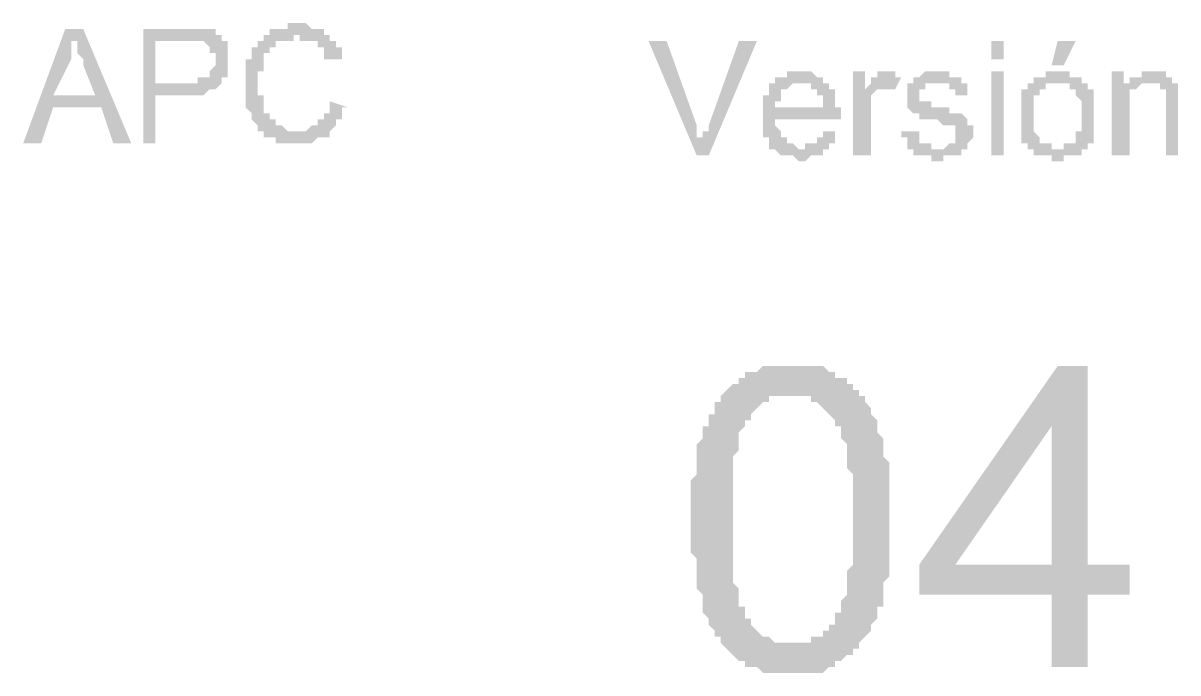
# Model space of a CAD drawing. Header units: inches. Extents: x 17 to 643, y -49 to 16.
# Drawn here: x 632.14 to 633.649, y -48.819 to -47.97 of the extents above; entities that cross this region are included whole.
import ezdxf

# ---------------------------------------------------------------- set-up
doc = ezdxf.new("R2010")
doc.units = ezdxf.units.IN
doc.header["$MEASUREMENT"] = 0
doc.layers.add('PDF_Rellenos sólidos', color=7, linetype='Continuous')

msp = doc.modelspace()

# ---------------------------------------------------------------- hatches: boundary and pattern name
at = {"layer": 'PDF_Rellenos sólidos', "transparency": 33554559}
for points in [[(632.541, -48.0721), (632.5646, -48.08), (632.5568, -48.08), (632.5568, -48.08), (632.5568, -48.08), (632.5568, -48.0878), (632.5568, -48.0878), (632.5568, -48.0878), (632.5568, -48.0957), (632.5568, -48.0957), (632.5568, -48.0957), (632.5568, -48.0957), (632.5489, -48.0957), (632.5489, -48.1036), (632.5489, -48.1036), (632.5489, -48.1036), (632.5489, -48.1036), (632.5489, -48.1036), (632.541, -48.1114), (632.541, -48.1114), (632.541, -48.1114), (632.541, -48.1114), (632.541, -48.1114), (632.541, -48.1114), (632.541, -48.1193), (632.5332, -48.1193), (632.5332, -48.1193), (632.5332, -48.1193), (632.5332, -48.1193), (632.5253, -48.1193), (632.5253, -48.1193), (632.5253, -48.1193), (632.5253, -48.1193), (632.5175, -48.1272), (632.5175, -48.1272), (632.5175, -48.1272), (632.5175, -48.1272), (632.5096, -48.1272), (632.5096, -48.1272), (632.5096, -48.1272), (632.5096, -48.1272), (632.5017, -48.1272), (632.5017, -48.1272), (632.5017, -48.1272), (632.5017, -48.1272), (632.4939, -48.1272), (632.4939, -48.1272), (632.4939, -48.1272), (632.486, -48.1272), (632.486, -48.1272), (632.486, -48.1272), (632.486, -48.1272), (632.4782, -48.1272), (632.4782, -48.1272), (632.4782, -48.1272), (632.4782, -48.1272), (632.4703, -48.1272), (632.4703, -48.1193), (632.4703, -48.1193), (632.4703, -48.1193), (632.4624, -48.1193), (632.4624, -48.1193), (632.4624, -48.1193), (632.4624, -48.1193), (632.4624, -48.1193), (632.4546, -48.1193), (632.4546, -48.1114), (632.4546, -48.1114), (632.4546, -48.1114), (632.4546, -48.1114), (632.4467, -48.1114), (632.4467, -48.1114), (632.4467, -48.1036), (632.4467, -48.1036), (632.4467, -48.1036), (632.4467, -48.1036), (632.4467, -48.1036), (632.4389, -48.0957), (632.4389, -48.0957), (632.4389, -48.0957), (632.4389, -48.0957), (632.4389, -48.0878), (632.4389, -48.0878), (632.4389, -48.0878), (632.4389, -48.0878), (632.431, -48.08), (632.431, -48.08), (632.431, -48.08), (632.431, -48.08), (632.431, -48.0721), (632.431, -48.0721), (632.431, -48.0721), (632.431, -48.0721), (632.431, -48.0643), (632.431, -48.0643), (632.431, -48.0643), (632.431, -48.0643), (632.431, -48.0564), (632.431, -48.0564), (632.431, -48.0564), (632.431, -48.0485), (632.431, -48.0485), (632.431, -48.0485), (632.431, -48.0485), (632.431, -48.0407), (632.431, -48.0407), (632.431, -48.0407), (632.431, -48.0407), (632.431, -48.0328), (632.431, -48.0328), (632.431, -48.0328), (632.431, -48.0328), (632.431, -48.025), (632.431, -48.025), (632.431, -48.025), (632.431, -48.025), (632.431, -48.0171), (632.431, -48.0171), (632.431, -48.0171), (632.4389, -48.0171), (632.4389, -48.0092), (632.4389, -48.0092), (632.4389, -48.0092), (632.4389, -48.0092), (632.4389, -48.0092), (632.4389, -48.0014), (632.4389, -48.0014), (632.4389, -48.0014), (632.4467, -48.0014), (632.4467, -47.9935), (632.4467, -47.9935), (632.4467, -47.9935), (632.4467, -47.9935), (632.4467, -47.9935), (632.4546, -47.9935), (632.4546, -47.9857), (632.4546, -47.9857), (632.4546, -47.9857), (632.4546, -47.9857), (632.4624, -47.9857), (632.4624, -47.9857), (632.4624, -47.9778), (632.4624, -47.9778), (632.4703, -47.9778), (632.4703, -47.9778), (632.4703, -47.9778), (632.4703, -47.9778), (632.4782, -47.9778), (632.4782, -47.9778), (632.4782, -47.9778), (632.4782, -47.9778), (632.486, -47.9778), (632.486, -47.9778), (632.486, -47.9699), (632.486, -47.9699), (632.4939, -47.9699), (632.4939, -47.9699), (632.4939, -47.9699), (632.4939, -47.9699), (632.5017, -47.9699), (632.5017, -47.9699), (632.5017, -47.9699), (632.5017, -47.9699), (632.5096, -47.9699), (632.5096, -47.9699), (632.5096, -47.9699), (632.5096, -47.9699), (632.5175, -47.9778), (632.5175, -47.9778), (632.5175, -47.9778), (632.5175, -47.9778), (632.5253, -47.9778), (632.5253, -47.9778), (632.5253, -47.9778), (632.5253, -47.9778), (632.5332, -47.9778), (632.5332, -47.9778), (632.5332, -47.9778), (632.5332, -47.9857), (632.5332, -47.9857), (632.541, -47.9857), (632.541, -47.9857), (632.541, -47.9857), (632.541, -47.9857), (632.541, -47.9857), (632.541, -47.9935), (632.5489, -47.9935), (632.5489, -47.9935), (632.5489, -47.9935), (632.5489, -47.9935), (632.5489, -48.0014), (632.5489, -48.0014), (632.5489, -48.0014), (632.5568, -48.0014), (632.5568, -48.0092), (632.5568, -48.0092), (632.5568, -48.0092), (632.5568, -48.0092), (632.5568, -48.0171), (632.5568, -48.0171), (632.5568, -48.0171), (632.541, -48.0171), (632.541, -48.0171), (632.541, -48.0171), (632.5332, -48.0171), (632.5332, -48.0092), (632.5332, -48.0092), (632.5332, -48.0092), (632.5332, -48.0092), (632.5332, -48.0014), (632.5332, -48.0014), (632.5253, -48.0014), (632.5253, -48.0014), (632.5253, -48.0014), (632.5253, -48.0014), (632.5253, -47.9935), (632.5253, -47.9935), (632.5175, -47.9935), (632.5175, -47.9935), (632.5175, -47.9935), (632.5175, -47.9935), (632.5175, -47.9935), (632.5096, -47.9935), (632.5096, -47.9935), (632.5096, -47.9935), (632.5017, -47.9935), (632.5017, -47.9857), (632.5017, -47.9857), (632.5017, -47.9857), (632.4939, -47.9857), (632.4939, -47.9857), (632.4939, -47.9935), (632.4939, -47.9935), (632.486, -47.9935), (632.486, -47.9935), (632.486, -47.9935), (632.4782, -47.9935), (632.4782, -47.9935), (632.4782, -47.9935), (632.4782, -47.9935), (632.4782, -47.9935), (632.4703, -47.9935), (632.4703, -47.9935), (632.4703, -48.0014), (632.4703, -48.0014), (632.4703, -48.0014), (632.4624, -48.0014), (632.4624, -48.0014), (632.4624, -48.0014), (632.4624, -48.0092), (632.4624, -48.0092), (632.4624, -48.0092), (632.4546, -48.0092), (632.4546, -48.0092), (632.4546, -48.0171), (632.4546, -48.0171), (632.4546, -48.0171), (632.4546, -48.0171), (632.4546, -48.025), (632.4546, -48.025), (632.4546, -48.025), (632.4546, -48.025), (632.4546, -48.0328), (632.4546, -48.0328), (632.4467, -48.0328), (632.4467, -48.0328), (632.4467, -48.0407), (632.4467, -48.0407), (632.4467, -48.0407), (632.4467, -48.0407), (632.4467, -48.0485), (632.4467, -48.0485), (632.4467, -48.0485), (632.4467, -48.0564), (632.4467, -48.0564), (632.4467, -48.0564), (632.4467, -48.0564), (632.4467, -48.0643), (632.4467, -48.0643), (632.4546, -48.0643), (632.4546, -48.0643), (632.4546, -48.0721), (632.4546, -48.0721), (632.4546, -48.0721), (632.4546, -48.0721), (632.4546, -48.08), (632.4546, -48.08), (632.4546, -48.08), (632.4546, -48.08), (632.4546, -48.08), (632.4546, -48.0878), (632.4546, -48.0878), (632.4624, -48.0878), (632.4624, -48.0878), (632.4624, -48.0957), (632.4624, -48.0957), (632.4624, -48.0957), (632.4624, -48.0957), (632.4703, -48.0957), (632.4703, -48.1036), (632.4703, -48.1036), (632.4703, -48.1036), (632.4703, -48.1036), (632.4703, -48.1036), (632.4782, -48.1036), (632.4782, -48.1036), (632.4782, -48.1036), (632.4782, -48.1036), (632.486, -48.1114), (632.486, -48.1114), (632.486, -48.1114), (632.486, -48.1114), (632.4939, -48.1114), (632.4939, -48.1114), (632.4939, -48.1114), (632.4939, -48.1114), (632.5017, -48.1114), (632.5017, -48.1114), (632.5017, -48.1114), (632.5096, -48.1114), (632.5096, -48.1114), (632.5096, -48.1114), (632.5096, -48.1114), (632.5175, -48.1036), (632.5175, -48.1036), (632.5175, -48.1036), (632.5175, -48.1036), (632.5175, -48.1036), (632.5253, -48.1036), (632.5253, -48.1036), (632.5253, -48.1036), (632.5253, -48.0957), (632.5253, -48.0957), (632.5332, -48.0957), (632.5332, -48.0957), (632.5332, -48.0957), (632.5332, -48.0957), (632.5332, -48.0878), (632.5332, -48.0878), (632.5332, -48.0878), (632.541, -48.0878), (632.541, -48.08), (632.541, -48.08), (632.541, -48.08), (632.541, -48.08), (632.541, -48.0721), (632.541, -48.0721), (632.541, -48.0721)], [(633.0205, -48.1429), (632.9576, -47.9935), (632.9812, -47.9935), (633.0205, -48.1036), (633.0205, -48.1036), (633.0205, -48.1114), (633.0205, -48.1114), (633.0205, -48.1114), (633.0205, -48.1114), (633.0205, -48.1193), (633.0284, -48.1193), (633.0284, -48.1193), (633.0284, -48.1193), (633.0284, -48.1272), (633.0284, -48.1272), (633.0284, -48.1272), (633.0284, -48.1272), (633.0284, -48.1272), (633.0284, -48.1272), (633.0284, -48.1193), (633.0284, -48.1193), (633.0284, -48.1193), (633.0284, -48.1193), (633.0284, -48.1114), (633.0362, -48.1114), (633.0362, -48.1114), (633.0362, -48.1114), (633.0362, -48.1036), (633.0362, -48.1036), (633.0362, -48.1036), (633.0755, -47.9935), (633.0991, -47.9935), (633.0362, -48.1429)], [(633.2249, -48.1429), (633.2249, -48.0328), (633.2406, -48.0328), (633.2406, -48.0564), (633.2484, -48.0485), (633.2484, -48.0485), (633.2484, -48.0485), (633.2484, -48.0407), (633.2484, -48.0407), (633.2484, -48.0407), (633.2563, -48.0407), (633.2563, -48.0407), (633.2563, -48.0407), (633.2563, -48.0407), (633.2563, -48.0328), (633.2563, -48.0328), (633.2642, -48.0328), (633.2642, -48.0328), (633.2642, -48.0328), (633.2642, -48.0328), (633.2642, -48.0328), (633.272, -48.0328), (633.272, -48.0328), (633.272, -48.0328), (633.272, -48.0328), (633.2799, -48.0328), (633.2799, -48.0328), (633.2799, -48.0407), (633.2799, -48.0407), (633.2877, -48.0407), (633.2877, -48.0407), (633.2799, -48.0564), (633.2799, -48.0564), (633.2799, -48.0564), (633.272, -48.0564), (633.272, -48.0564), (633.272, -48.0564), (633.272, -48.0564), (633.2642, -48.0564), (633.2642, -48.0564), (633.2642, -48.0564), (633.2642, -48.0564), (633.2563, -48.0564), (633.2563, -48.0564), (633.2563, -48.0564), (633.2563, -48.0564), (633.2563, -48.0564), (633.2484, -48.0643), (633.2484, -48.0643), (633.2484, -48.0643), (633.2484, -48.0643), (633.2484, -48.0721), (633.2484, -48.0721), (633.2484, -48.0721), (633.2484, -48.0721), (633.2484, -48.08), (633.2484, -48.08), (633.2484, -48.08), (633.2484, -48.08), (633.2484, -48.0878), (633.2484, -48.0878), (633.2484, -48.0878), (633.2484, -48.1429)], [(633.2877, -48.1114), (633.3113, -48.1114), (633.3113, -48.1114), (633.3113, -48.1114), (633.3113, -48.1193), (633.3113, -48.1193), (633.3113, -48.1193), (633.3113, -48.1193), (633.3113, -48.1193), (633.3113, -48.1272), (633.3192, -48.1272), (633.3192, -48.1272), (633.3192, -48.1272), (633.3192, -48.1272), (633.3192, -48.1272), (633.327, -48.1272), (633.327, -48.1272), (633.327, -48.135), (633.327, -48.135), (633.3349, -48.135), (633.3349, -48.135), (633.3349, -48.135), (633.3349, -48.135), (633.3349, -48.135), (633.3428, -48.135), (633.3428, -48.135), (633.3428, -48.135), (633.3506, -48.1272), (633.3506, -48.1272), (633.3506, -48.1272), (633.3506, -48.1272), (633.3506, -48.1272), (633.3585, -48.1272), (633.3585, -48.1272), (633.3585, -48.1272), (633.3585, -48.1193), (633.3585, -48.1193), (633.3585, -48.1193), (633.3585, -48.1193), (633.3585, -48.1114), (633.3585, -48.1114), (633.3585, -48.1114), (633.3585, -48.1114), (633.3585, -48.1114), (633.3585, -48.1036), (633.3585, -48.1036), (633.3585, -48.1036), (633.3506, -48.1036), (633.3506, -48.1036), (633.3506, -48.1036), (633.3506, -48.1036), (633.3428, -48.1036), (633.3428, -48.1036), (633.3428, -48.1036), (633.3349, -48.0957), (633.3349, -48.0957), (633.3349, -48.0957), (633.3349, -48.0957), (633.327, -48.0957), (633.327, -48.0957), (633.327, -48.0957), (633.3192, -48.0957), (633.3192, -48.0957), (633.3192, -48.0957), (633.3192, -48.0957), (633.3113, -48.0957), (633.3113, -48.0878), (633.3113, -48.0878), (633.3113, -48.0878), (633.3113, -48.0878), (633.3035, -48.0878), (633.3035, -48.0878), (633.3035, -48.0878), (633.3035, -48.0878), (633.3035, -48.0878), (633.2956, -48.08), (633.2956, -48.08), (633.2956, -48.08), (633.2956, -48.08), (633.2956, -48.0721), (633.2956, -48.0721), (633.2956, -48.0721), (633.2956, -48.0721), (633.2956, -48.0643), (633.2956, -48.0643), (633.2956, -48.0643), (633.2956, -48.0643), (633.2956, -48.0643), (633.2956, -48.0564), (633.2956, -48.0564), (633.2956, -48.0564), (633.2956, -48.0564), (633.2956, -48.0485), (633.2956, -48.0485), (633.2956, -48.0485), (633.3035, -48.0485), (633.3035, -48.0485), (633.3035, -48.0407), (633.3035, -48.0407), (633.3035, -48.0407), (633.3035, -48.0407), (633.3113, -48.0407), (633.3113, -48.0407), (633.3113, -48.0407), (633.3113, -48.0407), (633.3192, -48.0328), (633.3192, -48.0328), (633.3192, -48.0328), (633.3192, -48.0328), (633.327, -48.0328), (633.327, -48.0328), (633.327, -48.0328), (633.327, -48.0328), (633.3349, -48.0328), (633.3349, -48.0328), (633.3349, -48.0328), (633.3349, -48.0328), (633.3428, -48.0328), (633.3428, -48.0328), (633.3428, -48.0328), (633.3428, -48.0328), (633.3506, -48.0328), (633.3506, -48.0328), (633.3506, -48.0328), (633.3506, -48.0407), (633.3585, -48.0407), (633.3585, -48.0407), (633.3585, -48.0407), (633.3585, -48.0407), (633.3663, -48.0407), (633.3663, -48.0407), (633.3663, -48.0407), (633.3663, -48.0485), (633.3663, -48.0485), (633.3663, -48.0485), (633.3742, -48.0485), (633.3742, -48.0485), (633.3742, -48.0485), (633.3742, -48.0564), (633.3742, -48.0564), (633.3742, -48.0564), (633.3742, -48.0643), (633.3742, -48.0643), (633.3742, -48.0643), (633.3585, -48.0643), (633.3585, -48.0643), (633.3585, -48.0643), (633.3585, -48.0643), (633.3585, -48.0564), (633.3506, -48.0564), (633.3506, -48.0564), (633.3506, -48.0564), (633.3506, -48.0564), (633.3506, -48.0564), (633.3506, -48.0485), (633.3428, -48.0485), (633.3428, -48.0485), (633.3428, -48.0485), (633.3428, -48.0485), (633.3349, -48.0485), (633.3349, -48.0485), (633.3349, -48.0485), (633.3349, -48.0485), (633.327, -48.0485), (633.327, -48.0485), (633.327, -48.0485), (633.3192, -48.0485), (633.3192, -48.0485), (633.3192, -48.0485), (633.3192, -48.0485), (633.3192, -48.0564), (633.3192, -48.0564), (633.3113, -48.0564), (633.3113, -48.0564), (633.3113, -48.0564), (633.3113, -48.0564), (633.3113, -48.0643), (633.3113, -48.0643), (633.3113, -48.0643), (633.3113, -48.0643), (633.3113, -48.0721), (633.3113, -48.0721), (633.3113, -48.0721), (633.3192, -48.0721), (633.3192, -48.0721), (633.3192, -48.0721), (633.3192, -48.0721), (633.3192, -48.0721), (633.3192, -48.0721), (633.327, -48.0721), (633.327, -48.08), (633.327, -48.08), (633.327, -48.08), (633.3349, -48.08), (633.3349, -48.08), (633.3349, -48.08), (633.3428, -48.08), (633.3428, -48.08), (633.3428, -48.08), (633.3506, -48.08), (633.3506, -48.08), (633.3506, -48.08), (633.3506, -48.0878), (633.3585, -48.0878), (633.3585, -48.0878), (633.3585, -48.0878), (633.3585, -48.0878), (633.3585, -48.0878), (633.3663, -48.0878), (633.3663, -48.0878), (633.3663, -48.0878), (633.3663, -48.0878), (633.3663, -48.0878), (633.3742, -48.0957), (633.3742, -48.0957), (633.3742, -48.0957), (633.3742, -48.0957), (633.3742, -48.0957), (633.3742, -48.0957), (633.3742, -48.1036), (633.3821, -48.1036), (633.3821, -48.1036), (633.3821, -48.1036), (633.3821, -48.1114), (633.3821, -48.1114), (633.3821, -48.1114), (633.3821, -48.1114), (633.3821, -48.1114), (633.3821, -48.1193), (633.3821, -48.1193), (633.3821, -48.1193), (633.3821, -48.1193), (633.3742, -48.1272), (633.3742, -48.1272), (633.3742, -48.1272), (633.3742, -48.1272), (633.3742, -48.135), (633.3742, -48.135), (633.3742, -48.135), (633.3663, -48.135), (633.3663, -48.135), (633.3663, -48.135), (633.3663, -48.1429), (633.3663, -48.1429), (633.3585, -48.1429), (633.3585, -48.1429), (633.3585, -48.1429), (633.3585, -48.1429), (633.3506, -48.1429), (633.3506, -48.1429), (633.3506, -48.1429), (633.3506, -48.1429), (633.3428, -48.1429), (633.3428, -48.1429), (633.3428, -48.1507), (633.3428, -48.1507), (633.3349, -48.1507), (633.3349, -48.1507), (633.3349, -48.1507), (633.3349, -48.1507), (633.327, -48.1507), (633.327, -48.1429), (633.327, -48.1429), (633.3192, -48.1429), (633.3192, -48.1429), (633.3192, -48.1429), (633.3192, -48.1429), (633.3113, -48.1429), (633.3113, -48.1429), (633.3113, -48.1429), (633.3113, -48.1429), (633.3113, -48.1429), (633.3035, -48.1429), (633.3035, -48.135), (633.3035, -48.135), (633.3035, -48.135), (633.3035, -48.135), (633.3035, -48.135), (633.2956, -48.135), (633.2956, -48.135), (633.2956, -48.1272), (633.2956, -48.1272), (633.2956, -48.1272), (633.2956, -48.1272), (633.2956, -48.1193), (633.2956, -48.1193), (633.2877, -48.1193), (633.2877, -48.1193), (633.2877, -48.1114), (633.2877, -48.1114)], [(633.5628, -48.1429), (633.5628, -48.0328), (633.5786, -48.0328), (633.5786, -48.0485), (633.5786, -48.0485), (633.5864, -48.0485), (633.5864, -48.0485), (633.5864, -48.0485), (633.5864, -48.0407), (633.5864, -48.0407), (633.5943, -48.0407), (633.5943, -48.0407), (633.5943, -48.0407), (633.5943, -48.0407), (633.5943, -48.0407), (633.6021, -48.0407), (633.6021, -48.0328), (633.6021, -48.0328), (633.6021, -48.0328), (633.61, -48.0328), (633.61, -48.0328), (633.61, -48.0328), (633.61, -48.0328), (633.6179, -48.0328), (633.6179, -48.0328), (633.6179, -48.0328), (633.6179, -48.0328), (633.6179, -48.0328), (633.6257, -48.0328), (633.6257, -48.0328), (633.6257, -48.0328), (633.6336, -48.0328), (633.6336, -48.0407), (633.6336, -48.0407), (633.6336, -48.0407), (633.6336, -48.0407), (633.6414, -48.0407), (633.6414, -48.0407), (633.6414, -48.0407), (633.6414, -48.0407), (633.6414, -48.0485), (633.6493, -48.0485), (633.6493, -48.0485), (633.6493, -48.0485), (633.6493, -48.0485), (633.6493, -48.0564), (633.6493, -48.0564), (633.6493, -48.0564), (633.6493, -48.0564), (633.6493, -48.0564), (633.6493, -48.0643), (633.6493, -48.0643), (633.6493, -48.0643), (633.6493, -48.0643), (633.6493, -48.0721), (633.6493, -48.0721), (633.6493, -48.0721), (633.6493, -48.08), (633.6493, -48.08), (633.6493, -48.1429), (633.6336, -48.1429), (633.6336, -48.08), (633.6336, -48.08), (633.6336, -48.0721), (633.6336, -48.0721), (633.6336, -48.0721), (633.6336, -48.0643), (633.6336, -48.0643), (633.6336, -48.0643), (633.6336, -48.0643), (633.6336, -48.0643), (633.6336, -48.0564), (633.6336, -48.0564), (633.6257, -48.0564), (633.6257, -48.0564), (633.6257, -48.0564), (633.6257, -48.0564), (633.6257, -48.0485), (633.6179, -48.0485), (633.6179, -48.0485), (633.6179, -48.0485), (633.6179, -48.0485), (633.61, -48.0485), (633.61, -48.0485), (633.61, -48.0485), (633.61, -48.0485), (633.6021, -48.0485), (633.6021, -48.0485), (633.6021, -48.0485), (633.6021, -48.0485), (633.5943, -48.0564), (633.5943, -48.0564), (633.5943, -48.0564), (633.5943, -48.0564), (633.5943, -48.0564), (633.5864, -48.0564), (633.5864, -48.0564), (633.5864, -48.0643), (633.5864, -48.0643), (633.5864, -48.0643), (633.5864, -48.0643), (633.5864, -48.0643), (633.5864, -48.0721), (633.5864, -48.0721), (633.5864, -48.0721), (633.5864, -48.0721), (633.5864, -48.08), (633.5864, -48.08), (633.5864, -48.08), (633.5864, -48.0878), (633.5864, -48.1429)]]:
    msp.add_hatch(color=256, dxfattribs=at).paths.add_polyline_path(points)
h = msp.add_hatch(color=256, dxfattribs=at)
h.paths.add_polyline_path([(632.1402, -48.1272), (632.1952, -47.9778), (632.2188, -47.9778), (632.2816, -48.1272), (632.2581, -48.1272), (632.2423, -48.08), (632.1795, -48.08), (632.1637, -48.1272)], flags=0)
h.paths.add_polyline_path([(632.1795, -48.0643), (632.2345, -48.0643), (632.2188, -48.025), (632.2188, -48.0171), (632.2188, -48.0171), (632.2188, -48.0171), (632.2109, -48.0092), (632.2109, -48.0092), (632.2109, -48.0092), (632.2109, -48.0092), (632.2109, -48.0014), (632.2109, -48.0014), (632.2109, -48.0014), (632.2109, -48.0014), (632.2109, -47.9935), (632.2109, -47.9935), (632.2109, -47.9935), (632.2109, -47.9935), (632.2109, -47.9935), (632.203, -47.9935), (632.203, -47.9935), (632.203, -47.9935), (632.203, -48.0014), (632.203, -48.0014), (632.203, -48.0014), (632.203, -48.0014), (632.203, -48.0092), (632.203, -48.0092), (632.203, -48.0092), (632.203, -48.0092), (632.203, -48.0171), (632.203, -48.0171), (632.203, -48.0171), (632.203, -48.0171)], flags=0)
h = msp.add_hatch(color=256, dxfattribs=at)
h.paths.add_polyline_path([(632.2974, -48.1272), (632.2974, -47.9778), (632.3524, -47.9778), (632.3524, -47.9778), (632.3602, -47.9778), (632.3602, -47.9778), (632.3602, -47.9778), (632.3602, -47.9778), (632.3681, -47.9778), (632.3681, -47.9778), (632.3681, -47.9778), (632.3681, -47.9778), (632.376, -47.9778), (632.376, -47.9778), (632.376, -47.9778), (632.376, -47.9778), (632.3838, -47.9778), (632.3838, -47.9778), (632.3838, -47.9778), (632.3838, -47.9778), (632.3917, -47.9778), (632.3917, -47.9857), (632.3917, -47.9857), (632.3917, -47.9857), (632.3917, -47.9857), (632.3995, -47.9857), (632.3995, -47.9857), (632.3995, -47.9857), (632.3995, -47.9935), (632.3995, -47.9935), (632.3995, -47.9935), (632.4074, -47.9935), (632.4074, -48.0014), (632.4074, -48.0014), (632.4074, -48.0014), (632.4074, -48.0014), (632.4074, -48.0014), (632.4074, -48.0092), (632.4074, -48.0092), (632.4074, -48.0092), (632.4074, -48.0092), (632.4074, -48.0171), (632.4074, -48.0171), (632.4074, -48.0171), (632.4074, -48.0171), (632.4074, -48.0171), (632.4074, -48.025), (632.4074, -48.025), (632.4074, -48.025), (632.4074, -48.025), (632.4074, -48.0328), (632.4074, -48.0328), (632.4074, -48.0328), (632.4074, -48.0328), (632.4074, -48.0407), (632.4074, -48.0407), (632.4074, -48.0407), (632.3995, -48.0407), (632.3995, -48.0485), (632.3995, -48.0485), (632.3995, -48.0485), (632.3995, -48.0485), (632.3995, -48.0485), (632.3995, -48.0485), (632.3917, -48.0564), (632.3917, -48.0564), (632.3917, -48.0564), (632.3917, -48.0564), (632.3917, -48.0564), (632.3917, -48.0564), (632.3838, -48.0564), (632.3838, -48.0564), (632.3838, -48.0564), (632.3838, -48.0564), (632.376, -48.0643), (632.376, -48.0643), (632.376, -48.0643), (632.376, -48.0643), (632.3681, -48.0643), (632.3681, -48.0643), (632.3681, -48.0643), (632.3602, -48.0643), (632.3602, -48.0643), (632.3602, -48.0643), (632.3524, -48.0643), (632.3524, -48.0643), (632.3524, -48.0643), (632.3131, -48.0643), (632.3131, -48.1272)], flags=0)
h.paths.add_polyline_path([(632.3131, -48.0485), (632.3524, -48.0485), (632.3602, -48.0485), (632.3602, -48.0485), (632.3602, -48.0485), (632.3602, -48.0485), (632.3681, -48.0485), (632.3681, -48.0485), (632.3681, -48.0407), (632.376, -48.0407), (632.376, -48.0407), (632.376, -48.0407), (632.376, -48.0407), (632.376, -48.0407), (632.376, -48.0407), (632.3838, -48.0407), (632.3838, -48.0407), (632.3838, -48.0328), (632.3838, -48.0328), (632.3838, -48.0328), (632.3838, -48.0328), (632.3838, -48.0328), (632.3917, -48.025), (632.3917, -48.025), (632.3917, -48.025), (632.3917, -48.025), (632.3917, -48.0171), (632.3917, -48.0171), (632.3917, -48.0171), (632.3917, -48.0092), (632.3917, -48.0092), (632.3838, -48.0092), (632.3838, -48.0092), (632.3838, -48.0014), (632.3838, -48.0014), (632.3838, -48.0014), (632.3838, -48.0014), (632.3838, -48.0014), (632.3838, -48.0014), (632.376, -47.9935), (632.376, -47.9935), (632.376, -47.9935), (632.376, -47.9935), (632.3681, -47.9935), (632.3681, -47.9935), (632.3681, -47.9935), (632.3681, -47.9935), (632.3681, -47.9935), (632.3602, -47.9935), (632.3602, -47.9935), (632.3602, -47.9935), (632.3524, -47.9935), (632.3524, -47.9935), (632.3131, -47.9935)], flags=0)
h = msp.add_hatch(color=256, dxfattribs=at)
h.paths.add_polyline_path([(633.4449, -48.0878), (633.4449, -48.0878), (633.4449, -48.0878), (633.4449, -48.08), (633.4449, -48.08), (633.4449, -48.08), (633.4449, -48.08), (633.4449, -48.0721), (633.4449, -48.0721), (633.4449, -48.0721), (633.4449, -48.0721), (633.4449, -48.0643), (633.4449, -48.0643), (633.4449, -48.0643), (633.4449, -48.0643), (633.4449, -48.0564), (633.4449, -48.0564), (633.4528, -48.0564), (633.4528, -48.0564), (633.4528, -48.0564), (633.4528, -48.0485), (633.4528, -48.0485), (633.4528, -48.0485), (633.4528, -48.0485), (633.4607, -48.0485), (633.4607, -48.0485), (633.4607, -48.0485), (633.4607, -48.0407), (633.4607, -48.0407), (633.4685, -48.0407), (633.4685, -48.0407), (633.4685, -48.0407), (633.4685, -48.0407), (633.4685, -48.0407), (633.4764, -48.0407), (633.4764, -48.0328), (633.4764, -48.0328), (633.4764, -48.0328), (633.4842, -48.0328), (633.4842, -48.0328), (633.4842, -48.0328), (633.4842, -48.0328), (633.4921, -48.0328), (633.4921, -48.0328), (633.4921, -48.0328), (633.5, -48.0328), (633.5, -48.0328), (633.5, -48.0328), (633.5, -48.0328), (633.5078, -48.0328), (633.5078, -48.0328), (633.5078, -48.0328), (633.5078, -48.0407), (633.5157, -48.0407), (633.5157, -48.0407), (633.5157, -48.0407), (633.5157, -48.0407), (633.5235, -48.0407), (633.5235, -48.0407), (633.5235, -48.0407), (633.5235, -48.0485), (633.5235, -48.0485), (633.5314, -48.0485), (633.5314, -48.0485), (633.5314, -48.0485), (633.5314, -48.0485), (633.5314, -48.0564), (633.5314, -48.0564), (633.5314, -48.0564), (633.5393, -48.0564), (633.5393, -48.0564), (633.5393, -48.0643), (633.5393, -48.0643), (633.5393, -48.0643), (633.5393, -48.0643), (633.5393, -48.0721), (633.5393, -48.0721), (633.5393, -48.0721), (633.5393, -48.0721), (633.5393, -48.08), (633.5393, -48.08), (633.5393, -48.08), (633.5393, -48.08), (633.5393, -48.0878), (633.5393, -48.0878), (633.5393, -48.0878), (633.5393, -48.0878), (633.5393, -48.0957), (633.5393, -48.0957), (633.5393, -48.0957), (633.5393, -48.1036), (633.5393, -48.1036), (633.5393, -48.1036), (633.5393, -48.1114), (633.5393, -48.1114), (633.5393, -48.1114), (633.5393, -48.1114), (633.5393, -48.1114), (633.5393, -48.1193), (633.5393, -48.1193), (633.5393, -48.1193), (633.5393, -48.1193), (633.5393, -48.1193), (633.5393, -48.1272), (633.5314, -48.1272), (633.5314, -48.1272), (633.5314, -48.1272), (633.5314, -48.1272), (633.5314, -48.135), (633.5314, -48.135), (633.5235, -48.135), (633.5235, -48.135), (633.5235, -48.135), (633.5235, -48.135), (633.5235, -48.1429), (633.5157, -48.1429), (633.5157, -48.1429), (633.5157, -48.1429), (633.5157, -48.1429), (633.5078, -48.1429), (633.5078, -48.1429), (633.5078, -48.1429), (633.5078, -48.1429), (633.5, -48.1429), (633.5, -48.1429), (633.5, -48.1429), (633.5, -48.1507), (633.4921, -48.1507), (633.4921, -48.1507), (633.4921, -48.1507), (633.4921, -48.1507), (633.4842, -48.1507), (633.4842, -48.1507), (633.4842, -48.1429), (633.4842, -48.1429), (633.4764, -48.1429), (633.4764, -48.1429), (633.4764, -48.1429), (633.4764, -48.1429), (633.4685, -48.1429), (633.4685, -48.1429), (633.4685, -48.1429), (633.4685, -48.1429), (633.4607, -48.1429), (633.4607, -48.135), (633.4607, -48.135), (633.4607, -48.135), (633.4607, -48.135), (633.4528, -48.135), (633.4528, -48.135), (633.4528, -48.135), (633.4528, -48.1272), (633.4528, -48.1272), (633.4528, -48.1272), (633.4528, -48.1272), (633.4449, -48.1272), (633.4449, -48.1193), (633.4449, -48.1193), (633.4449, -48.1193), (633.4449, -48.1193), (633.4449, -48.1114), (633.4449, -48.1114), (633.4449, -48.1114), (633.4449, -48.1114), (633.4449, -48.1036), (633.4449, -48.1036), (633.4449, -48.1036), (633.4449, -48.1036), (633.4449, -48.0957), (633.4449, -48.0957), (633.4449, -48.0957), (633.4449, -48.0878), (633.4449, -48.0878)], flags=0)
h.paths.add_polyline_path([(633.4607, -48.0878), (633.4607, -48.0957), (633.4607, -48.0957), (633.4607, -48.0957), (633.4607, -48.1036), (633.4607, -48.1036), (633.4607, -48.1036), (633.4607, -48.1036), (633.4607, -48.1114), (633.4607, -48.1114), (633.4607, -48.1114), (633.4607, -48.1114), (633.4685, -48.1193), (633.4685, -48.1193), (633.4685, -48.1193), (633.4685, -48.1193), (633.4685, -48.1193), (633.4685, -48.1193), (633.4685, -48.1272), (633.4685, -48.1272), (633.4764, -48.1272), (633.4764, -48.1272), (633.4764, -48.1272), (633.4764, -48.1272), (633.4842, -48.1272), (633.4842, -48.1272), (633.4842, -48.135), (633.4842, -48.135), (633.4921, -48.135), (633.4921, -48.135), (633.4921, -48.135), (633.4921, -48.135), (633.5, -48.135), (633.5, -48.135), (633.5, -48.1272), (633.5, -48.1272), (633.5078, -48.1272), (633.5078, -48.1272), (633.5078, -48.1272), (633.5078, -48.1272), (633.5078, -48.1272), (633.5157, -48.1272), (633.5157, -48.1193), (633.5157, -48.1193), (633.5157, -48.1193), (633.5157, -48.1193), (633.5157, -48.1193), (633.5157, -48.1193), (633.5157, -48.1114), (633.5235, -48.1114), (633.5235, -48.1114), (633.5235, -48.1114), (633.5235, -48.1036), (633.5235, -48.1036), (633.5235, -48.1036), (633.5235, -48.1036), (633.5235, -48.0957), (633.5235, -48.0957), (633.5235, -48.0957), (633.5235, -48.0878), (633.5235, -48.0878), (633.5235, -48.0878), (633.5235, -48.0878), (633.5235, -48.08), (633.5235, -48.08), (633.5235, -48.08), (633.5235, -48.08), (633.5235, -48.0721), (633.5235, -48.0721), (633.5235, -48.0721), (633.5235, -48.0721), (633.5157, -48.0643), (633.5157, -48.0643), (633.5157, -48.0643), (633.5157, -48.0643), (633.5157, -48.0643), (633.5157, -48.0564), (633.5157, -48.0564), (633.5157, -48.0564), (633.5078, -48.0564), (633.5078, -48.0564), (633.5078, -48.0564), (633.5078, -48.0485), (633.5, -48.0485), (633.5, -48.0485), (633.5, -48.0485), (633.5, -48.0485), (633.4921, -48.0485), (633.4921, -48.0485), (633.4921, -48.0485), (633.4921, -48.0485), (633.4842, -48.0485), (633.4842, -48.0485), (633.4842, -48.0485), (633.4842, -48.0485), (633.4764, -48.0485), (633.4764, -48.0485), (633.4764, -48.0564), (633.4764, -48.0564), (633.4764, -48.0564), (633.4685, -48.0564), (633.4685, -48.0564), (633.4685, -48.0564), (633.4685, -48.0643), (633.4685, -48.0643), (633.4685, -48.0643), (633.4685, -48.0643), (633.4607, -48.0643), (633.4607, -48.0721), (633.4607, -48.0721), (633.4607, -48.0721), (633.4607, -48.0721), (633.4607, -48.08), (633.4607, -48.08), (633.4607, -48.08), (633.4607, -48.08), (633.4607, -48.0878), (633.4607, -48.0878), (633.4607, -48.0878), (633.4607, -48.0878)], flags=0)
h.paths.add_polyline_path([(633.4842, -48.025), (633.4921, -47.9935), (633.5157, -47.9935), (633.5, -48.025)], flags=0)
h = msp.add_hatch(color=256, dxfattribs=at)
h.paths.add_polyline_path([(633.1856, -48.1114), (633.2013, -48.1114), (633.2013, -48.1114), (633.2013, -48.1193), (633.2013, -48.1193), (633.2013, -48.1193), (633.2013, -48.1193), (633.2013, -48.1272), (633.2013, -48.1272), (633.2013, -48.1272), (633.1934, -48.1272), (633.1934, -48.1272), (633.1934, -48.135), (633.1934, -48.135), (633.1934, -48.135), (633.1934, -48.135), (633.1856, -48.135), (633.1856, -48.135), (633.1856, -48.1429), (633.1856, -48.1429), (633.1856, -48.1429), (633.1856, -48.1429), (633.1777, -48.1429), (633.1777, -48.1429), (633.1777, -48.1429), (633.1777, -48.1429), (633.1698, -48.1429), (633.1698, -48.1429), (633.1698, -48.1429), (633.1698, -48.1429), (633.162, -48.1507), (633.162, -48.1507), (633.162, -48.1507), (633.1541, -48.1507), (633.1541, -48.1507), (633.1541, -48.1507), (633.1541, -48.1507), (633.1463, -48.1429), (633.1463, -48.1429), (633.1463, -48.1429), (633.1384, -48.1429), (633.1384, -48.1429), (633.1384, -48.1429), (633.1384, -48.1429), (633.1305, -48.1429), (633.1305, -48.1429), (633.1305, -48.1429), (633.1305, -48.1429), (633.1305, -48.1429), (633.1227, -48.135), (633.1227, -48.135), (633.1227, -48.135), (633.1227, -48.135), (633.1227, -48.135), (633.1227, -48.135), (633.1148, -48.135), (633.1148, -48.1272), (633.1148, -48.1272), (633.1148, -48.1272), (633.1148, -48.1272), (633.1148, -48.1272), (633.1148, -48.1193), (633.1148, -48.1193), (633.107, -48.1193), (633.107, -48.1193), (633.107, -48.1114), (633.107, -48.1114), (633.107, -48.1114), (633.107, -48.1114), (633.107, -48.1036), (633.107, -48.1036), (633.107, -48.1036), (633.107, -48.1036), (633.107, -48.0957), (633.107, -48.0957), (633.107, -48.0957), (633.107, -48.0878), (633.107, -48.0878), (633.107, -48.0878), (633.107, -48.0878), (633.107, -48.08), (633.107, -48.08), (633.107, -48.08), (633.107, -48.0721), (633.107, -48.0721), (633.107, -48.0721), (633.107, -48.0721), (633.107, -48.0643), (633.107, -48.0643), (633.107, -48.0643), (633.1148, -48.0643), (633.1148, -48.0564), (633.1148, -48.0564), (633.1148, -48.0564), (633.1148, -48.0564), (633.1148, -48.0564), (633.1148, -48.0485), (633.1148, -48.0485), (633.1227, -48.0485), (633.1227, -48.0485), (633.1227, -48.0485), (633.1227, -48.0485), (633.1227, -48.0485), (633.1227, -48.0407), (633.1305, -48.0407), (633.1305, -48.0407), (633.1305, -48.0407), (633.1305, -48.0407), (633.1305, -48.0407), (633.1384, -48.0407), (633.1384, -48.0407), (633.1384, -48.0328), (633.1384, -48.0328), (633.1463, -48.0328), (633.1463, -48.0328), (633.1463, -48.0328), (633.1463, -48.0328), (633.1541, -48.0328), (633.1541, -48.0328), (633.1541, -48.0328), (633.162, -48.0328), (633.162, -48.0328), (633.162, -48.0328), (633.162, -48.0328), (633.1698, -48.0328), (633.1698, -48.0328), (633.1698, -48.0328), (633.1698, -48.0328), (633.1777, -48.0407), (633.1777, -48.0407), (633.1777, -48.0407), (633.1777, -48.0407), (633.1856, -48.0407), (633.1856, -48.0407), (633.1856, -48.0407), (633.1856, -48.0407), (633.1856, -48.0485), (633.1934, -48.0485), (633.1934, -48.0485), (633.1934, -48.0485), (633.1934, -48.0485), (633.1934, -48.0485), (633.1934, -48.0564), (633.1934, -48.0564), (633.1934, -48.0564), (633.2013, -48.0564), (633.2013, -48.0564), (633.2013, -48.0643), (633.2013, -48.0643), (633.2013, -48.0643), (633.2013, -48.0643), (633.2013, -48.0721), (633.2013, -48.0721), (633.2013, -48.0721), (633.2013, -48.0721), (633.2013, -48.08), (633.2013, -48.08), (633.2013, -48.08), (633.2091, -48.08), (633.2091, -48.0878), (633.2091, -48.0878), (633.2091, -48.0878), (633.2091, -48.0957), (633.2091, -48.0957), (633.2091, -48.0957), (633.1227, -48.0957), (633.1227, -48.0957), (633.1227, -48.1036), (633.1227, -48.1036), (633.1227, -48.1036), (633.1227, -48.1036), (633.1305, -48.1114), (633.1305, -48.1114), (633.1305, -48.1114), (633.1305, -48.1114), (633.1305, -48.1193), (633.1305, -48.1193), (633.1305, -48.1193), (633.1305, -48.1193), (633.1305, -48.1193), (633.1384, -48.1193), (633.1384, -48.1272), (633.1384, -48.1272), (633.1384, -48.1272), (633.1384, -48.1272), (633.1463, -48.1272), (633.1463, -48.1272), (633.1463, -48.1272), (633.1463, -48.1272), (633.1541, -48.135), (633.1541, -48.135), (633.1541, -48.135), (633.1541, -48.135), (633.1541, -48.135), (633.162, -48.135), (633.162, -48.135), (633.162, -48.135), (633.162, -48.1272), (633.1698, -48.1272), (633.1698, -48.1272), (633.1698, -48.1272), (633.1698, -48.1272), (633.1777, -48.1272), (633.1777, -48.1272), (633.1777, -48.1272), (633.1777, -48.1193), (633.1777, -48.1193), (633.1777, -48.1193), (633.1856, -48.1193), (633.1856, -48.1193), (633.1856, -48.1114), (633.1856, -48.1114), (633.1856, -48.1114)], flags=0)
h.paths.add_polyline_path([(633.1227, -48.08), (633.1856, -48.08), (633.1856, -48.08), (633.1856, -48.0721), (633.1856, -48.0721), (633.1856, -48.0721), (633.1856, -48.0721), (633.1856, -48.0643), (633.1856, -48.0643), (633.1856, -48.0643), (633.1777, -48.0643), (633.1777, -48.0643), (633.1777, -48.0564), (633.1777, -48.0564), (633.1777, -48.0564), (633.1777, -48.0564), (633.1698, -48.0564), (633.1698, -48.0564), (633.1698, -48.0485), (633.1698, -48.0485), (633.1698, -48.0485), (633.162, -48.0485), (633.162, -48.0485), (633.162, -48.0485), (633.162, -48.0485), (633.1541, -48.0485), (633.1541, -48.0485), (633.1541, -48.0485), (633.1463, -48.0485), (633.1463, -48.0485), (633.1463, -48.0485), (633.1463, -48.0485), (633.1463, -48.0485), (633.1384, -48.0564), (633.1384, -48.0564), (633.1384, -48.0564), (633.1384, -48.0564), (633.1384, -48.0564), (633.1305, -48.0564), (633.1305, -48.0643), (633.1305, -48.0643), (633.1305, -48.0643), (633.1305, -48.0643), (633.1305, -48.0643), (633.1305, -48.0721), (633.1305, -48.0721), (633.1305, -48.0721), (633.1227, -48.0721), (633.1227, -48.08), (633.1227, -48.08), (633.1227, -48.08)], flags=0)
h = msp.add_hatch(color=256, dxfattribs=at)
h.paths.add_polyline_path([(633.0126, -48.6145), (633.0126, -48.6145), (633.0126, -48.6066), (633.0126, -48.5988), (633.0126, -48.5909), (633.0126, -48.583), (633.0126, -48.583), (633.0126, -48.5752), (633.0126, -48.5673), (633.0205, -48.5595), (633.0205, -48.5595), (633.0205, -48.5516), (633.0205, -48.5437), (633.0205, -48.5437), (633.0205, -48.5359), (633.0205, -48.528), (633.0205, -48.528), (633.0205, -48.5202), (633.0284, -48.5123), (633.0284, -48.5123), (633.0284, -48.5044), (633.0284, -48.5044), (633.0284, -48.4966), (633.0362, -48.4966), (633.0362, -48.4887), (633.0362, -48.4809), (633.0441, -48.4809), (633.0441, -48.473), (633.0441, -48.4651), (633.0519, -48.4651), (633.0519, -48.4573), (633.0519, -48.4573), (633.0598, -48.4494), (633.0598, -48.4494), (633.0677, -48.4416), (633.0677, -48.4416), (633.0755, -48.4416), (633.0755, -48.4337), (633.0834, -48.4337), (633.0834, -48.4258), (633.0912, -48.4258), (633.0912, -48.4258), (633.0991, -48.4258), (633.107, -48.418), (633.107, -48.418), (633.1148, -48.418), (633.1227, -48.418), (633.1227, -48.418), (633.1305, -48.418), (633.1384, -48.418), (633.1463, -48.418), (633.1463, -48.418), (633.1463, -48.418), (633.1541, -48.418), (633.162, -48.418), (633.1698, -48.418), (633.1698, -48.418), (633.1777, -48.418), (633.1856, -48.418), (633.1856, -48.418), (633.1934, -48.4258), (633.2013, -48.4258), (633.2013, -48.4258), (633.2013, -48.4337), (633.2091, -48.4337), (633.217, -48.4337), (633.217, -48.4416), (633.2249, -48.4416), (633.2249, -48.4494), (633.2327, -48.4494), (633.2327, -48.4573), (633.2406, -48.4573), (633.2406, -48.4651), (633.2406, -48.4651), (633.2406, -48.4651), (633.2484, -48.473), (633.2484, -48.4809), (633.2484, -48.4809), (633.2563, -48.4887), (633.2563, -48.4887), (633.2563, -48.4966), (633.2563, -48.5044), (633.2642, -48.5123), (633.2642, -48.5123), (633.2642, -48.5202), (633.2642, -48.5202), (633.2642, -48.528), (633.2642, -48.5359), (633.2642, -48.5359), (633.272, -48.5437), (633.272, -48.5437), (633.272, -48.5516), (633.272, -48.5595), (633.272, -48.5595), (633.272, -48.5673), (633.272, -48.5752), (633.272, -48.5752), (633.272, -48.583), (633.272, -48.5909), (633.272, -48.5988), (633.272, -48.6066), (633.272, -48.6145), (633.272, -48.6145), (633.272, -48.6145), (633.272, -48.6223), (633.272, -48.6302), (633.272, -48.6381), (633.272, -48.6459), (633.272, -48.6538), (633.272, -48.6538), (633.272, -48.6616), (633.272, -48.6695), (633.272, -48.6774), (633.272, -48.6774), (633.272, -48.6852), (633.272, -48.6931), (633.272, -48.6931), (633.2642, -48.7009), (633.2642, -48.7088), (633.2642, -48.7088), (633.2642, -48.7167), (633.2642, -48.7167), (633.2642, -48.7245), (633.2642, -48.7324), (633.2563, -48.7324), (633.2563, -48.7402), (633.2563, -48.7402), (633.2563, -48.7481), (633.2484, -48.756), (633.2484, -48.756), (633.2484, -48.7638), (633.2406, -48.7717), (633.2406, -48.7717), (633.2327, -48.7795), (633.2327, -48.7795), (633.2327, -48.7874), (633.2249, -48.7874), (633.2249, -48.7953), (633.217, -48.7953), (633.217, -48.7953), (633.2091, -48.8031), (633.2091, -48.8031), (633.2013, -48.8031), (633.2013, -48.811), (633.1934, -48.811), (633.1934, -48.811), (633.1856, -48.8188), (633.1777, -48.8188), (633.1777, -48.8188), (633.1698, -48.8188), (633.162, -48.8188), (633.1541, -48.8188), (633.1541, -48.8188), (633.1463, -48.8188), (633.1463, -48.8188), (633.1384, -48.8188), (633.1305, -48.8188), (633.1305, -48.8188), (633.1227, -48.8188), (633.1148, -48.8188), (633.107, -48.8188), (633.107, -48.8188), (633.0991, -48.811), (633.0991, -48.811), (633.0912, -48.811), (633.0834, -48.811), (633.0834, -48.8031), (633.0755, -48.8031), (633.0755, -48.8031), (633.0677, -48.7953), (633.0677, -48.7953), (633.0598, -48.7874), (633.0598, -48.7874), (633.0519, -48.7795), (633.0519, -48.7795), (633.0519, -48.7795), (633.0519, -48.7717), (633.0441, -48.7717), (633.0441, -48.7638), (633.0441, -48.7638), (633.0362, -48.756), (633.0362, -48.756), (633.0362, -48.7481), (633.0362, -48.7481), (633.0284, -48.7402), (633.0284, -48.7402), (633.0284, -48.7324), (633.0284, -48.7245), (633.0284, -48.7245), (633.0284, -48.7167), (633.0205, -48.7088), (633.0205, -48.7088), (633.0205, -48.7009), (633.0205, -48.6931), (633.0205, -48.6931), (633.0205, -48.6852), (633.0205, -48.6774), (633.0205, -48.6695), (633.0126, -48.6616), (633.0126, -48.6616), (633.0126, -48.6538), (633.0126, -48.6459), (633.0126, -48.6381), (633.0126, -48.6302), (633.0126, -48.6223), (633.0126, -48.6145)], flags=0)
h.paths.add_polyline_path([(633.0677, -48.6145), (633.0677, -48.6223), (633.0677, -48.6302), (633.0677, -48.6381), (633.0677, -48.6459), (633.0677, -48.6538), (633.0677, -48.6616), (633.0677, -48.6695), (633.0677, -48.6774), (633.0677, -48.6852), (633.0677, -48.6852), (633.0677, -48.6931), (633.0677, -48.7009), (633.0677, -48.7009), (633.0755, -48.7088), (633.0755, -48.7167), (633.0755, -48.7167), (633.0755, -48.7245), (633.0755, -48.7245), (633.0755, -48.7324), (633.0834, -48.7324), (633.0834, -48.7402), (633.0834, -48.7402), (633.0834, -48.7481), (633.0834, -48.7481), (633.0912, -48.7481), (633.0912, -48.756), (633.0912, -48.756), (633.0991, -48.7638), (633.0991, -48.7638), (633.107, -48.7717), (633.1148, -48.7717), (633.1148, -48.7717), (633.1227, -48.7795), (633.1227, -48.7795), (633.1305, -48.7795), (633.1384, -48.7795), (633.1384, -48.7795), (633.1463, -48.7795), (633.1463, -48.7795), (633.1541, -48.7795), (633.162, -48.7795), (633.162, -48.7795), (633.1698, -48.7795), (633.1698, -48.7717), (633.1777, -48.7717), (633.1856, -48.7717), (633.1856, -48.7638), (633.1934, -48.7638), (633.1934, -48.756), (633.2013, -48.756), (633.2013, -48.7481), (633.2013, -48.7481), (633.2013, -48.7402), (633.2091, -48.7402), (633.2091, -48.7324), (633.2091, -48.7324), (633.2091, -48.7324), (633.2091, -48.7245), (633.217, -48.7167), (633.217, -48.7167), (633.217, -48.7088), (633.217, -48.7088), (633.217, -48.7009), (633.217, -48.6931), (633.217, -48.6931), (633.217, -48.6852), (633.2249, -48.6774), (633.2249, -48.6695), (633.2249, -48.6616), (633.2249, -48.6616), (633.2249, -48.6538), (633.2249, -48.6459), (633.2249, -48.6381), (633.2249, -48.6302), (633.2249, -48.6223), (633.2249, -48.6145), (633.2249, -48.6066), (633.2249, -48.5988), (633.2249, -48.5988), (633.2249, -48.5909), (633.2249, -48.583), (633.2249, -48.5752), (633.2249, -48.5673), (633.2249, -48.5595), (633.217, -48.5516), (633.217, -48.5516), (633.217, -48.5437), (633.217, -48.5359), (633.217, -48.5359), (633.217, -48.528), (633.217, -48.5202), (633.217, -48.5202), (633.2091, -48.5123), (633.2091, -48.5123), (633.2091, -48.5044), (633.2091, -48.5044), (633.2091, -48.4966), (633.2013, -48.4966), (633.2013, -48.4887), (633.2013, -48.4887), (633.2013, -48.4887), (633.1934, -48.4809), (633.1934, -48.4809), (633.1856, -48.473), (633.1856, -48.473), (633.1777, -48.4651), (633.1777, -48.4651), (633.1698, -48.4651), (633.1698, -48.4573), (633.162, -48.4573), (633.1541, -48.4573), (633.1541, -48.4573), (633.1463, -48.4573), (633.1463, -48.4573), (633.1384, -48.4573), (633.1305, -48.4573), (633.1305, -48.4573), (633.1227, -48.4573), (633.1148, -48.4573), (633.1148, -48.4651), (633.107, -48.4651), (633.107, -48.4651), (633.0991, -48.473), (633.0991, -48.473), (633.0912, -48.4809), (633.0912, -48.4809), (633.0912, -48.4887), (633.0834, -48.4887), (633.0834, -48.4966), (633.0834, -48.4966), (633.0834, -48.4966), (633.0755, -48.5044), (633.0755, -48.5123), (633.0755, -48.5123), (633.0755, -48.5202), (633.0755, -48.5202), (633.0755, -48.528), (633.0677, -48.5359), (633.0677, -48.5359), (633.0677, -48.5437), (633.0677, -48.5516), (633.0677, -48.5516), (633.0677, -48.5595), (633.0677, -48.5673), (633.0677, -48.5752), (633.0677, -48.583), (633.0677, -48.583), (633.0677, -48.5909), (633.0677, -48.5988), (633.0677, -48.6066), (633.0677, -48.6145), (633.0677, -48.6145)], flags=0)
h = msp.add_hatch(color=256, dxfattribs=at)
h.paths.add_polyline_path([(633.4842, -48.811), (633.4842, -48.7167), (633.3113, -48.7167), (633.3113, -48.6774), (633.4921, -48.418), (633.5314, -48.418), (633.5314, -48.6774), (633.5864, -48.6774), (633.5864, -48.7167), (633.5314, -48.7167), (633.5314, -48.811)], flags=0)
h.paths.add_polyline_path([(633.4842, -48.6774), (633.4842, -48.4966), (633.3585, -48.6774)], flags=0)

# ---------------------------------------------------------------- linework, layer by layer
at = {"layer": 'PDF_Rellenos sólidos', "lineweight": 0, "transparency": 33554559}
for points in [[(633.4056, -48.0171), (633.4056, -47.9935), (633.4214, -48.0171), (633.4214, -47.9935)], [(633.4056, -48.1429), (633.4056, -48.0328), (633.4214, -48.1429), (633.4214, -48.0328)]]:
    msp.add_solid(points, dxfattribs=at)

doc.saveas('drawing.dxf')
